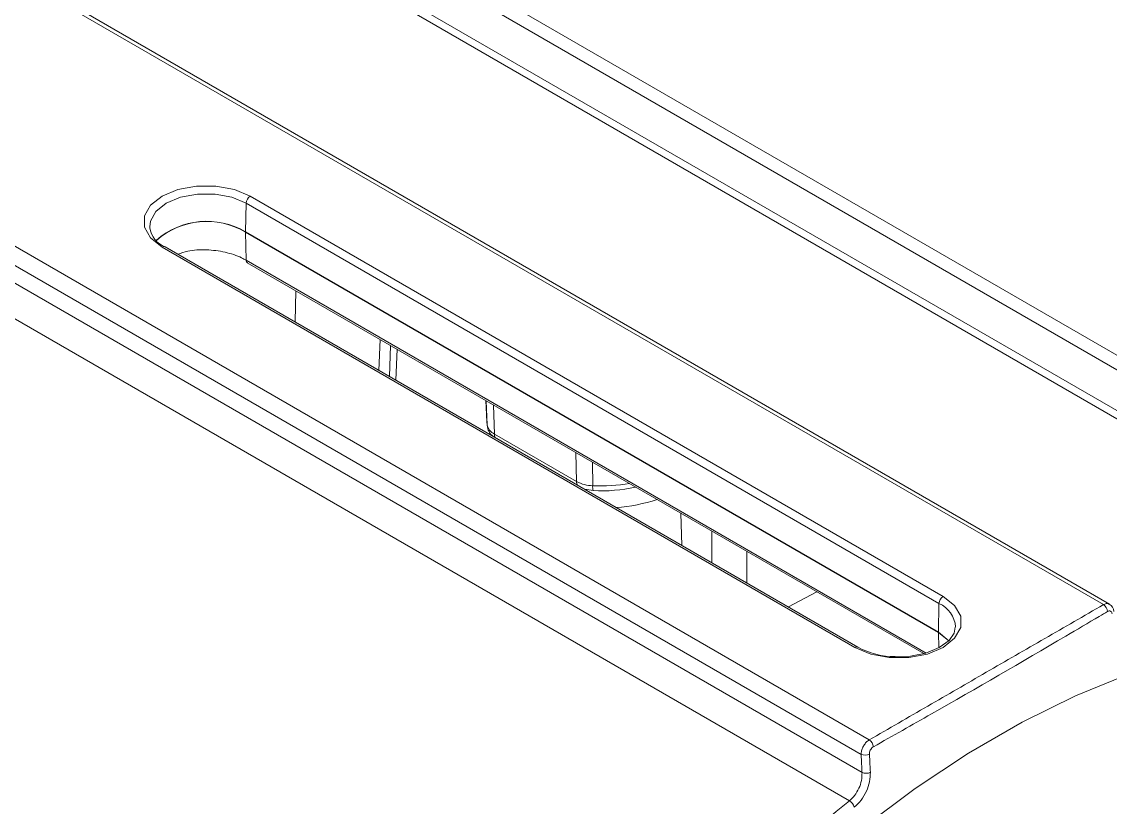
# Model space of a CAD drawing. Extents: x 11 to 120, y 2 to 94.
# Drawn here: x 24.326 to 27.069, y 73.665 to 75.643 of the extents above; entities that cross this region are included whole.
import ezdxf

# ---------------------------------------------------------------- set-up
doc = ezdxf.new("R2010")
doc.units = 0
doc.header["$MEASUREMENT"] = 0
doc.linetypes.add('SLD-Solid', pattern=[0])
doc.layers.add('OBJECT', color=7, linetype='CONTINUOUS')

msp = doc.modelspace()

# ---------------------------------------------------------------- linework, layer by layer
at = {"layer": 'OBJECT', "color": 7, "linetype": 'SLD-Solid', "lineweight": 15}
for p, q in [((27.0521, 74.1748), (23.9232, 75.981)), ((27.0672, 74.1761), (23.9619, 75.9688)), ((28.1768, 74.1736), (25.2531, 75.8614)), ((28.1239, 74.1673), (25.2566, 75.8225)), ((28.0127, 74.1079), (25.2416, 75.7076)), ((25.2702, 75.7119), (28.0401, 74.1128)), ((26.4619, 73.8341), (23.333, 75.6403)), ((26.4415, 73.7975), (23.4018, 75.5523)), ((23.4643, 75.4719), (26.4437, 73.7519)), ((26.4118, 73.6806), (23.4285, 75.4028)), ((24.8911, 75.1858), (24.8895, 75.1138)), ((26.6377, 74.1775), (24.8911, 75.1858)), ((24.9017, 75.2039), (26.6483, 74.1956)), ((24.6482, 75.1262), (24.6484, 75.1238)), ((24.8895, 75.1138), (26.6361, 74.1056)), ((26.6361, 74.1049), (24.8895, 75.1132)), ((24.8911, 75.0425), (24.8895, 75.1132)), ((26.4258, 74.0672), (24.6793, 75.0754)), ((26.4333, 74.0679), (24.6868, 75.0762)), ((24.687, 75.0761), (24.6868, 75.0762)), ((24.8911, 75.0425), (26.6052, 74.053)), ((24.8942, 75.0359), (26.5992, 74.0517)), ((25.0145, 74.887), (25.0168, 74.9652)), ((25.2258, 74.765), (25.229, 74.8427)), ((25.2524, 74.7497), (25.2553, 74.8275)), ((25.2718, 74.818), (25.2688, 74.7402)), ((25.4957, 74.6887), (25.498, 74.6351)), ((25.496, 74.6885), (25.4986, 74.6281)), ((25.5148, 74.6777), (25.5171, 74.6046)), ((25.498, 74.6351), (25.4986, 74.6281)), ((25.5171, 74.6046), (25.7242, 74.4851)), ((25.7219, 74.5581), (25.7242, 74.4851)), ((25.7647, 74.5334), (25.7649, 74.4744)), ((25.9897, 74.324), (25.9873, 74.4049)), ((26.0654, 74.2803), (26.0654, 74.3598)), ((26.153, 74.3093), (26.153, 74.2297)), ((26.33, 74.2071), (26.2582, 74.169)), ((26.6377, 74.1775), (26.6361, 74.1056)), ((26.6361, 74.1056), (26.6628, 74.084)), ((26.637, 74.066), (26.6361, 74.1049)), ((26.6622, 74.084), (26.6361, 74.1049))]:
    msp.add_line(p, q, dxfattribs=at)
at = {"layer": 'OBJECT', "color": 7, "linetype": 'SLD-Solid', "lineweight": 15, "flags": 128}
for points in [[(24.6793, 75.0754), (24.6504, 75.0984), (24.6352, 75.1254), (24.6352, 75.1539), (24.6504, 75.1809), (24.6793, 75.2039), (24.7191, 75.2206), (24.7659, 75.2293), (24.8151, 75.2293), (24.8619, 75.2206), (24.9017, 75.2039)], [(24.8911, 75.1858), (24.8551, 75.2009), (24.8128, 75.2089), (24.7682, 75.2089), (24.7259, 75.2009), (24.6899, 75.1858), (24.6637, 75.165), (24.65, 75.1406), (24.6482, 75.1262)], [(25.7429, 74.4665), (25.7453, 74.4655), (25.7657, 74.4622)], [(26.6483, 74.1956), (26.6772, 74.1726), (26.6924, 74.1456), (26.6924, 74.1172), (26.6772, 74.0902), (26.6483, 74.0672), (26.6085, 74.0505), (26.5617, 74.0417), (26.5124, 74.0417), (26.4656, 74.0505), (26.4258, 74.0672)], [(26.6783, 74.1184), (26.676, 74.1034), (26.6631, 74.0848), (26.6384, 74.0666), (26.6049, 74.0528), (26.5655, 74.0449), (26.5273, 74.0438)], [(25.5974, 72.665), (25.7043, 72.8219), (25.8169, 72.9729), (25.9347, 73.1171), (26.057, 73.2539), (26.1831, 73.3823), (26.3124, 73.5019), (26.4442, 73.6118), (26.5778, 73.7116), (26.7125, 73.8007), (26.8475, 73.8787), (26.9822, 73.9451), (27.1158, 73.9995), (27.2476, 74.0417), (27.3769, 74.0715), (27.503, 74.0886), (27.6253, 74.0931), (27.6305, 74.093)]]:
    msp.add_lwpolyline(points, dxfattribs=at)
at = {"layer": 'OBJECT', "color": 7, "linetype": 'SLD-Solid', "lineweight": 15}
for centre, radius, start, end in [((24.9142, 75.1844), 0.0231, 122.6742, 176.4597), ((24.7919, 74.9479), 0.192, 59.4356, 131.2321), ((24.7919, 74.9485), 0.192, 59.4393, 131.2097), ((24.7073, 75.1316), 0.059, 187.0566, 249.699), ((24.9036, 75.1135), 0.0141, 178.701, 181.299), ((24.6837, 75.0695), 0.00741, 65.1082, 126.2022), ((24.8982, 75.0418), 0.00709, 174.6032, 236.1084), ((25.5314, 74.6349), 0.0335, 191.6779, 244.6854), ((25.5394, 74.6302), 0.0409, 185.0563, 232.2576), ((25.5357, 74.6045), 0.0187, 179.5983, 208.6012), ((25.7666, 74.564), 0.0897, 241.7495, 268.8792), ((25.7428, 74.4849), 0.0187, 179.5983, 208.6012), ((25.7997, 74.4707), 0.035, 173.9694, 194.1796), ((25.7842, 74.9603), 0.4863, 267.7242, 278.7181), ((25.788, 74.8359), 0.3744, 266.5832, 283.0481), ((25.7902, 74.8566), 0.4387, 274.5251, 288.1715), ((26.6608, 74.1761), 0.0231, 122.6742, 176.4597), ((26.6107, 74.1143), 0.0688, 3.5263, 66.9068), ((27.0398, 74.1552), 0.0231, 5.796, 57.9513), ((27.0587, 74.1582), 0.0195, 358.4165, 64.5657), ((26.6502, 74.1053), 0.0141, 178.701, 181.299), ((26.4302, 74.0612), 0.00742, 65.2946, 126.1853), ((26.5254, 74.2314), 0.1876, 240.6235, 270.5967), ((26.4489, 73.8144), 0.0236, 5.5152, 56.4439), ((26.4512, 73.8214), 0.0257, 247.713, 295.9537), ((26.4535, 73.7757), 0.0257, 247.7102, 295.9439), ((29.0164, 70.479), 4.1273, 129.1291, 147.9832), ((26.3968, 73.6563), 0.0286, 16.8255, 58.3195)]:
    msp.add_arc(centre, radius, start, end, dxfattribs=at)
for points, knots in [([(24.719, 75.0576), (24.7271, 75.0604), (24.7488, 75.0679), (24.7912, 75.0698), (24.8388, 75.064), (24.8721, 75.0528), (24.8874, 75.0445), (24.8911, 75.0425)], [0, 0, 0, 0, 0.152002, 0.407336, 0.662995, 0.918448, 1, 1, 1, 1]), ([(27.0521, 74.1748), (27.0544, 74.1758), (27.0591, 74.178), (27.0644, 74.1779), (27.0665, 74.1762), (27.0671, 74.1758)], [0, 0, 0, 0, 0.428343, 0.856683, 1, 1, 1, 1]), ([(27.0628, 74.1575), (27.0558, 74.1534), (27.0209, 74.1328), (26.8739, 74.0462), (26.6844, 73.9365), (26.5212, 73.8443), (26.4723, 73.8167)], [0, 0, 0, 0, 0.035928, 0.179639, 0.754501, 1, 1, 1, 1]), ([(27.0741, 74.1513), (27.0739, 74.1527), (27.0734, 74.1554), (27.0712, 74.158), (27.0683, 74.1592), (27.0653, 74.1589), (27.0634, 74.1579), (27.0628, 74.1575)], [0, 0, 0, 0, 0.219081, 0.43818, 0.656825, 0.874764, 1, 1, 1, 1]), ([(26.4415, 73.7975), (26.4417, 73.8005), (26.4421, 73.8065), (26.4456, 73.8161), (26.451, 73.8247), (26.4568, 73.8308), (26.4605, 73.8332), (26.4619, 73.8341)], [0, 0, 0, 0, 0.218543, 0.437091, 0.65551, 0.873727, 1, 1, 1, 1]), ([(26.4723, 73.8167), (26.4711, 73.8159), (26.4688, 73.8142), (26.4657, 73.8103), (26.4635, 73.8057), (26.4625, 73.8015), (26.4625, 73.7991), (26.4625, 73.7982)], [0, 0, 0, 0, 0.217389, 0.434773, 0.652348, 0.870526, 1, 1, 1, 1]), ([(26.4625, 73.7982), (26.4629, 73.7896), (26.4637, 73.7744), (26.4644, 73.7592), (26.4647, 73.7526)], [0, 0, 0, 0, 0.564416, 1, 1, 1, 1]), ([(26.4647, 73.7526), (26.4645, 73.7448), (26.464, 73.7291), (26.4554, 73.7043), (26.442, 73.6812), (26.4301, 73.6701), (26.4241, 73.6646)], [0, 0, 0, 0, 0.249057, 0.498134, 0.746674, 1, 1, 1, 1]), ([(26.4118, 73.6806), (26.4165, 73.685), (26.4259, 73.6937), (26.4364, 73.712), (26.4433, 73.7323), (26.4436, 73.7453), (26.4437, 73.7519)], [0, 0, 0, 0, 0.2465, 0.492976, 0.740149, 1, 1, 1, 1])]:
    msp.add_open_spline(points, degree=3, knots=knots, dxfattribs=at)
for points in [[(26.4619, 73.8341), (27.0521, 74.1748)], [(26.4437, 73.7519), (26.4415, 73.7975)]]:
    msp.add_open_spline(points, degree=1, dxfattribs=at)

doc.saveas('drawing.dxf')
